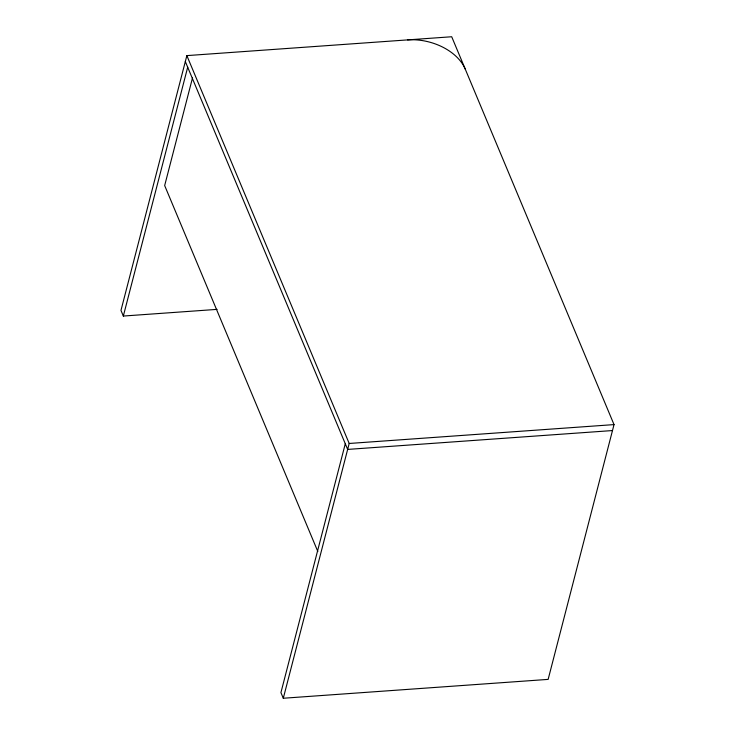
<?xml version="1.0" encoding="UTF-8"?>
<svg xmlns="http://www.w3.org/2000/svg" width="735" height="735" viewBox="0 0 735 735"><rect width="100%" height="100%" fill="white"/><g stroke="black" fill="none" stroke-linecap="round" stroke-linejoin="round"><path stroke-width="1.1" d="M345.285 443.756L280.926 692.591L283.297 698.25L548.145 679.388L614.028 424.6L451.703 36.75L186.855 55.612L120.972 310.4L123.333 316.05L217.11 309.371M123.333 316.05L187.691 67.216M192.542 77.772L164.668 185.56L317.832 551.526M283.297 698.25L349.189 443.471L186.855 55.612M349.189 443.471L614.028 424.6M612.494 430.554L347.655 449.416L185.321 61.556M407.558 39.892A46.994 31.265 14.5 0 1 465.227 69.072"/></g></svg>
